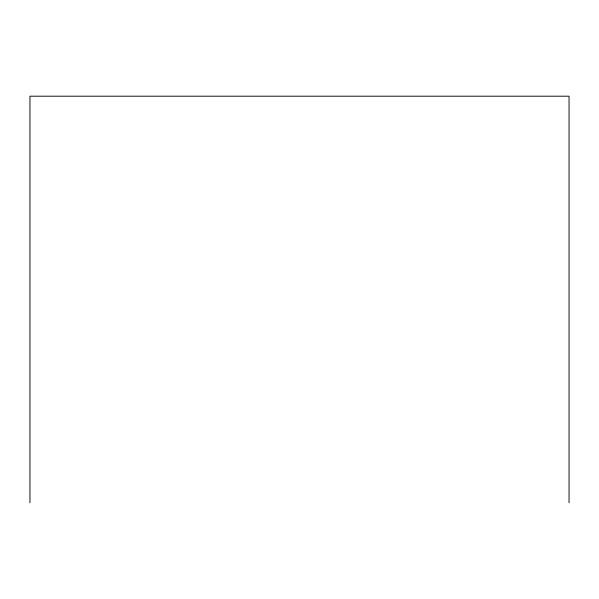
<?xml version="1.0" encoding="UTF-8"?>
<svg xmlns="http://www.w3.org/2000/svg" width="599" height="599" viewBox="0 0 599 599"><rect width="100%" height="100%" fill="white"/><g stroke="black" fill="none" stroke-linecap="round" stroke-linejoin="round"><path stroke-width="0.9" d="M569.05 502.801L569.05 96.199L29.95 96.199L29.95 502.801"/></g></svg>
